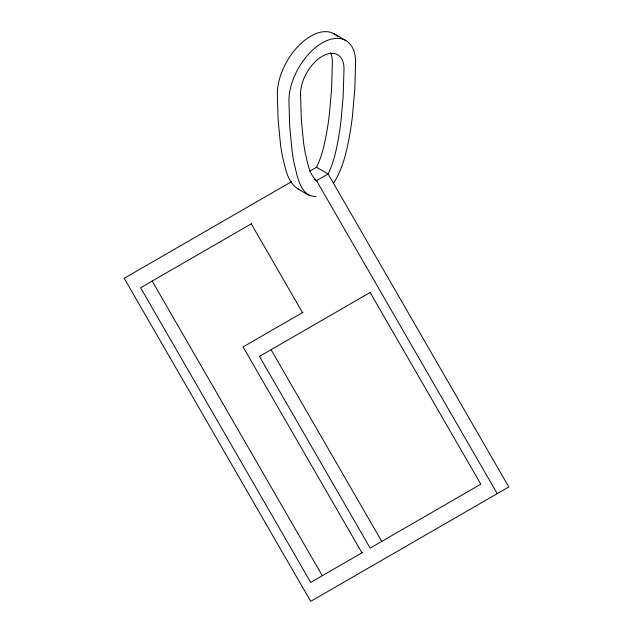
<?xml version="1.0" encoding="UTF-8"?>
<svg xmlns="http://www.w3.org/2000/svg" width="633" height="633" viewBox="0 0 633 633"><rect width="100%" height="100%" fill="white"/><g stroke="black" fill="none" stroke-linecap="round" stroke-linejoin="round"><path stroke-width="0.95" d="M309.648 171.211L316.5 167.254C322.972 154.27 325.457 139.758 327.839 125.579A290.009 167.436 -60 0 0 329.374 114.272L331.542 89.926L332.404 62.461A30.748 17.748 -60 0 0 330.458 52.871M333.805 182.81C344.115 166.471 347.652 147.014 350.817 128.254A306.412 176.908 -60 0 0 352.431 116.306L354.828 88.739L355.596 61.836A47.143 27.219 -60 0 0 322.355 42.83A47.143 27.219 -60 0 0 288.933 100.117L289.692 126.212L292.074 151.034A301.49 174.067 -60 0 0 293.989 162.705C297.265 175.04 299.559 196.436 316.081 196.641M291.663 181.592L124.187 278.291L310.7 601.35L508.813 486.967L328.092 173.948L316.5 167.254M314.015 179.21L316.5 180.642L328.092 173.948C334.311 161.526 336.796 147.655 339.146 134.085A284.352 164.176 -60 0 0 340.965 120.966L343.133 96.62L344.004 69.155A30.748 17.748 -60 0 0 322.324 56.242A30.748 17.748 -60 0 0 300.525 94.127L301.379 120.594L303.539 142.457A285.079 164.596 -60 0 0 305.351 153.495C307.796 162.966 308.991 174.534 317.062 181.085M251.792 223.552L140.581 287.754L310.7 582.415L362.44 552.546M303.057 312.283L243.064 346.924L361.941 552.831M370.669 292.185L259.459 356.395L370.139 548.099L480.827 484.198L370.139 292.486M299.061 189.425C287.137 183.214 285.42 167.761 282.397 156.011A301.49 174.067 -60 0 1 280.482 144.332L278.093 119.518L277.333 93.423A47.143 27.219 -60 0 1 300.453 43.938A47.143 27.219 -60 0 1 337.484 36.334M334.303 33.889L345.895 40.591M297.328 188.634L308.928 195.328M316.5 180.642L497.221 493.661M251.261 223.853L302.503 312.607M271.059 349.701L381.739 541.405M152.173 281.06L322.3 575.721"/></g></svg>
